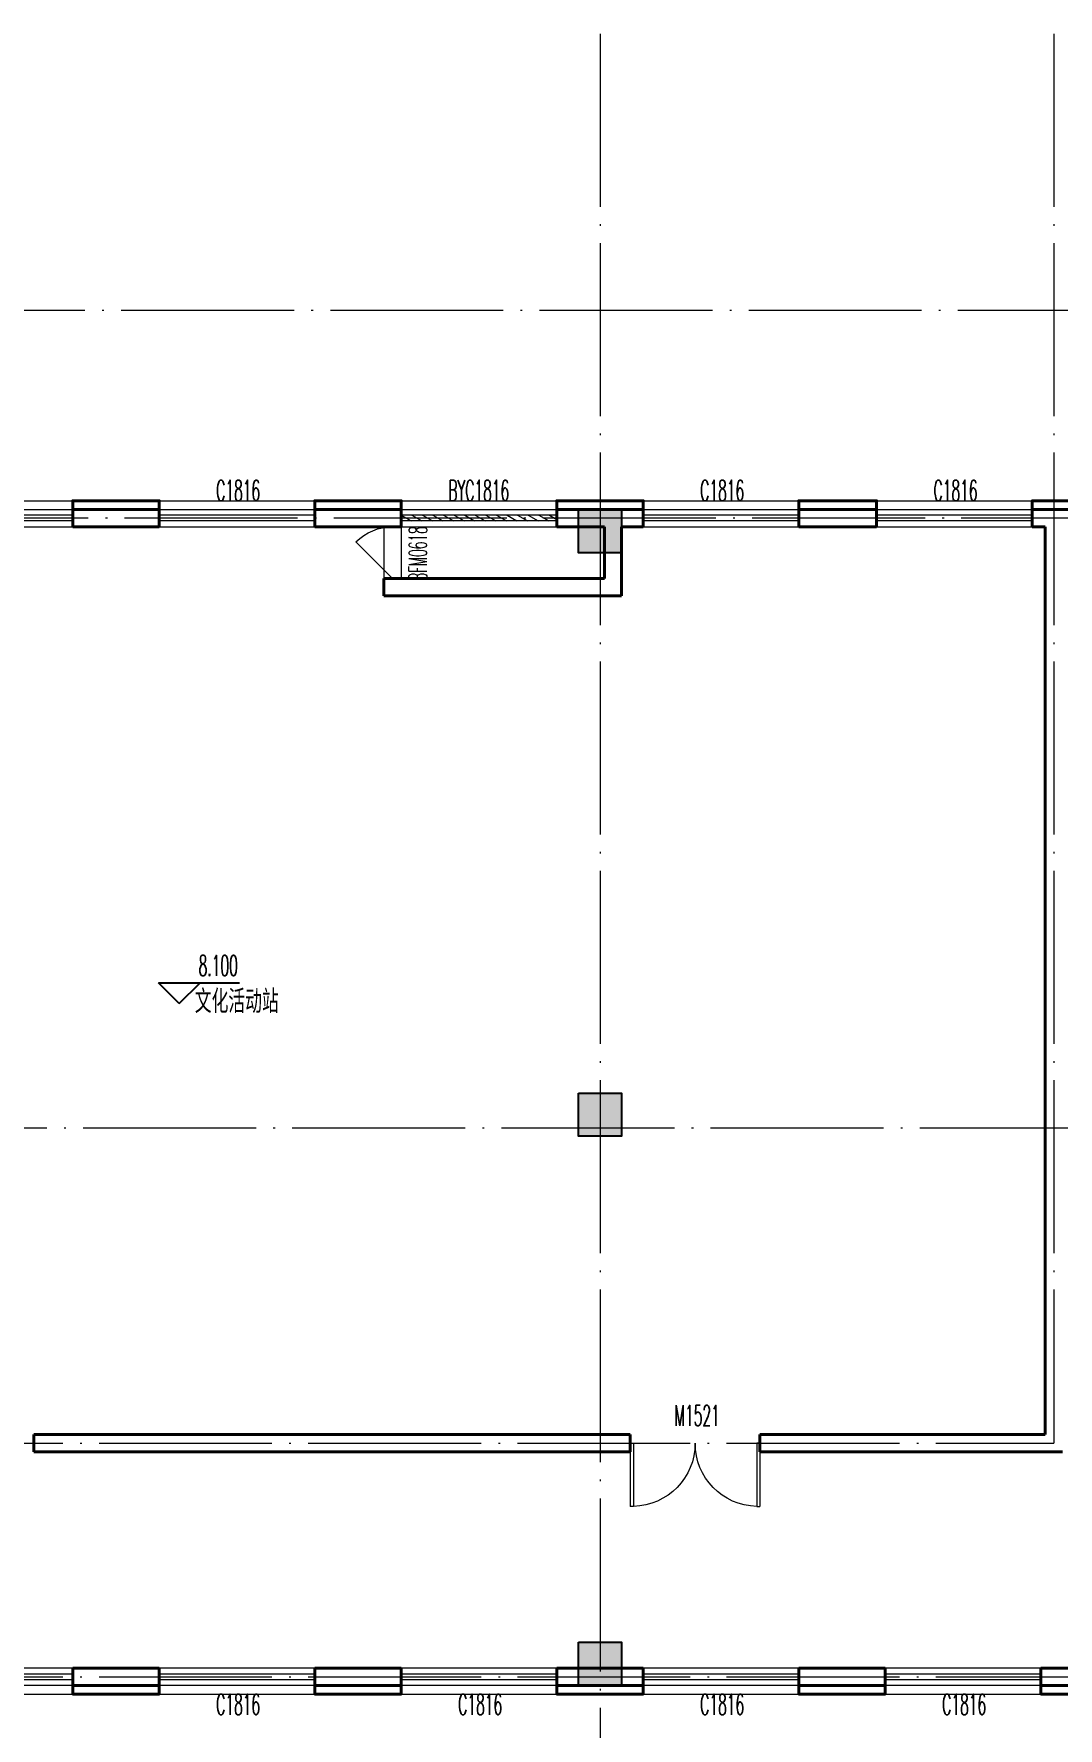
# Model space of a CAD drawing. Extents: x 1247970 to 1725648, y 860327 to 1277876.
# Drawn here: x 1312038 to 1323888, y 982545 to 1002139 of the extents above; entities that cross this region are included whole.
import ezdxf

# ---------------------------------------------------------------- set-up
doc = ezdxf.new("R2010")
doc.units = 0
doc.header["$LTSCALE"] = 1000
doc.header["$MEASUREMENT"] = 0
doc.linetypes.add('DOTE', pattern=[2.42, 2, -0.2, 0.02, -0.2])
doc.layers.get('0').update_dxf_attribs({"color": 254})
for name, color, linetype in [('AXIS', 254, 'Continuous'), ('DIM_ELEV', 254, 'Continuous'), ('PUB_TEXT', 254, 'Continuous'), ('S-COLU-HATCH', 251, 'Continuous'), ('S-COLU-LINE1', 254, 'Continuous')]:
    doc.layers.add(name, color=color, linetype=linetype)
for name, color, linetype, lineweight in [('DOTE', 14, 'DOTE', 9), ('WALL', 254, 'Continuous', 40), ('WINDOW', 254, 'Continuous', 15), ('WINDOW_TEXT', 251, 'Continuous', 25), ('平面-看线', 251, 'Continuous', 15)]:
    doc.layers.add(name, color=color, linetype=linetype, lineweight=lineweight)
doc.styles.add('_TCH_DIM', font='SIMPLEX.shx', dxfattribs={"width": 0.7, "bigfont": 'GBCBIG.shx'})
doc.styles.add('_TCH_DIM_T3', font='SIMPLEX.shx', dxfattribs={"width": 0.705882, "bigfont": 'GBCBIG.shx'})
doc.styles.add('_TCH_WINDOW', font='SIMPLEX.shx', dxfattribs={"width": 0.7, "height": 3.5, "bigfont": 'GBCBIG.shx'})
doc.styles.get("Standard").update_dxf_attribs({"font": 'gbenor.shx', "bigfont": 'gbcbig.shx'})
doc.dimstyles.new('_TCH_ARCH&&100', dxfattribs={"dimtxt": 297.5, "dimasz": 100, "dimexe": 250, "dimexo": 300, "dimgap": 126.25, "dimtad": 1, "dimdec": 0, "dimzin": 0, "dimdsep": 46, "dimtxsty": '_TCH_DIM_T3', "dimblk": 'ARCHTICK', "dimcen": 0.09, "dimclrt": 256, "dimazin": 2, "dimtfac": 1, "dimtdec": 0, "dimtix": 1, "dimtmove": 2, "dimatfit": 3, "dimfxl": 0, "dimtolj": 1, "dimtzin": 0, "dimarcsym": 0})

# ---------------------------------------------------------------- blocks, each defined once
blk = doc.blocks.new('rewerwer')
at = {"layer": 'S-COLU-HATCH'}
h = blk.add_hatch(color=256, dxfattribs=at)
h.dxf.hatch_style = 1
h.paths.add_polyline_path([(1318338, 1151056), (1318838, 1151056), (1318838, 1150556), (1318338, 1150556)])
h = blk.add_hatch(color=256, dxfattribs=at)
h.dxf.hatch_style = 1
h.paths.add_polyline_path([(1318338, 1144306), (1318838, 1144306), (1318838, 1143806), (1318338, 1143806)])
h = blk.add_hatch(color=256, dxfattribs=at)
h.dxf.hatch_style = 1
h.paths.add_polyline_path([(1318338, 1137956), (1318838, 1137956), (1318838, 1137456), (1318338, 1137456)])
at = {"layer": 'S-COLU-LINE1'}
for points in [[(1318338, 1151056), (1318838, 1151056), (1318838, 1150556), (1318338, 1150556)], [(1318338, 1144306), (1318838, 1144306), (1318838, 1143806), (1318338, 1143806)], [(1318338, 1137956), (1318838, 1137956), (1318838, 1137456), (1318338, 1137456)]]:
    blk.add_lwpolyline(points, close=True, dxfattribs=at)
blk = doc.blocks.new('_ArchTick')
at = {"color": 0, "linetype": 'ByBlock', "const_width": 0.4}
blk.add_lwpolyline([(-0.5, -0.5), (0.5, 0.5)], dxfattribs=at)
blk = doc.blocks.new('*D104')
at = {"layer": 'AXIS', "color": 0, "lineweight": -2, "transparency": 16777216}
for p, q in [((1293188, 1002439), (1293188, 1005689)), ((1365088, 1002439), (1365088, 1005689)), ((1293188, 1005439), (1365088, 1005439))]:
    blk.add_line(p, q, dxfattribs=at)
at = {"layer": 'Defpoints', "color": 0, "transparency": 16777216}
for p in [(1365088, 1005439), (1293188, 1002139), (1365088, 1002139)]:
    blk.add_point(p, dxfattribs=at)
at = {"layer": 'AXIS', "color": 0, "lineweight": -2, "transparency": 16777216, "xscale": 100, "yscale": 100, "zscale": 100, "rotation": 180}
blk.add_blockref('_ArchTick', (1293188, 1005439), dxfattribs=at)
at = {"layer": 'AXIS', "color": 0, "lineweight": -2, "transparency": 16777216, "xscale": 100, "yscale": 100, "zscale": 100}
blk.add_blockref('_ArchTick', (1365088, 1005439), dxfattribs=at)
at = {"layer": 'AXIS', "transparency": 16777216, "insert": (1329138, 1005714), "char_height": 297.5, "attachment_point": 5, "style": '_TCH_DIM_T3'}
blk.add_mtext('\\A1;71900', dxfattribs=at)
blk = doc.blocks.new('$DorLib2D$00000002')
for p, q in [((-0.5, 0), (-0.5, 0.4875)), ((-0.475, 0.4875), (-0.5, 0.4875)), ((-0.475, 0), (-0.475, 0.4875)), ((0.475, 0), (0.475, 0.4875)), ((0.475, 0.4875), (0.5, 0.4875)), ((0.5, 0), (0.5, 0.4875)), ((-0.5, 0), (-0.475, 0)), ((0.5, 0), (0.475, 0))]:
    blk.add_line(p, q)
at = {"lineweight": 13}
for centre, start, end in [((-0.4875, 0), 0, 88.53072), ((0.4875, 0), 91.46928, 180)]:
    blk.add_arc(centre, 0.4875, start, end, dxfattribs=at)
blk = doc.blocks.new('$WINLIB2D$00000001')
at = {"color": 0}
for points in [[(-0.5, 0.5), (-0.5, -0.5)], [(-0.5, 0.5), (0.5, 0.5)], [(0.5, -0.5), (0.5, 0.5)], [(0.5, 0.167), (-0.5, 0.167)], [(0.5, -0.167), (-0.5, -0.167)], [(-0.5, -0.5), (0.5, -0.5)]]:
    blk.add_lwpolyline(points, dxfattribs=at)
blk = doc.blocks.new('$WINLIB2D$00000039')
at = {"color": 0}
for points in [[(-0.5, 0.5), (-0.5, -0.5)], [(0.5, 0.5), (-0.5, 0.5)], [(0.5, -0.5), (0.5, 0.5)], [(-0.5, 0.167), (0.5, 0.167)], [(-0.384, -0.167), (-0.448, 0.167)], [(-0.316, -0.167), (-0.38, 0.167)], [(-0.248, -0.167), (-0.312, 0.167)], [(-0.18, -0.167), (-0.244, 0.167)], [(-0.112, -0.167), (-0.176, 0.167)], [(-0.044, -0.167), (-0.108, 0.167)], [(0.024, -0.167), (-0.04, 0.167)], [(0.092, -0.167), (0.028, 0.167)], [(0.16, -0.167), (0.096, 0.167)], [(0.228, -0.167), (0.164, 0.167)], [(0.296, -0.167), (0.232, 0.167)], [(0.364, -0.167), (0.3, 0.167)], [(0.432, -0.167), (0.368, 0.167)], [(0.5, -0.167), (0.436, 0.167)], [(-0.452, -0.167), (-0.5, 0.084)], [(-0.5, -0.167), (0.5, -0.167)], [(0.5, -0.5), (-0.5, -0.5)]]:
    blk.add_lwpolyline(points, dxfattribs=at)
blk = doc.blocks.new('$DorLib2D$00000114')
at = {"color": 0}
blk.add_line((0.5, 0), (-0.207, 0.707), dxfattribs=at)
blk.add_arc((0.5, 0), 1, 135, 180, dxfattribs=at)

msp = doc.modelspace()

# ---------------------------------------------------------------- linework, layer by layer
at = {"layer": 'DIM_ELEV'}
for p, q in [((1313720.2, 990925.3), (1313480.2, 991165.3)), ((1313480.2, 991165.3), (1314415.5, 991165.3)), ((1313720.2, 990925.3), (1313960.2, 991165.3))]:
    msp.add_line(p, q, dxfattribs=at)
at = {"layer": 'DOTE'}
for p, q in [((1318587.7, 1002139.4), (1318587.7, 979939.4)), ((1323837.7, 1002139.4), (1323837.7, 985839.4)), ((1368287.7, 998939.4), (1291011.4, 998939.4)), ((1327187.7, 996539.4), (1291011.4, 996539.4)), ((1310187.7, 989489.4), (1368287.7, 989489.4)), ((1291011.4, 985839.4), (1323837.7, 985839.4)), ((1291011.4, 983139.4), (1368287.7, 983139.4))]:
    msp.add_line(p, q, dxfattribs=at)
at = {"layer": 'WALL'}
for p, q in [((1313487.7, 996639.4), (1312487.7, 996639.4)), ((1312487.7, 996639.4), (1312487.7, 996439.4)), ((1313487.7, 996439.4), (1313487.7, 996639.4)), ((1316187.7, 996639.4), (1315287.7, 996639.4)), ((1315287.7, 996639.4), (1315287.7, 996439.4)), ((1316287.7, 996639.4), (1316187.7, 996639.4)), ((1316287.7, 996439.4), (1316287.7, 996639.4)), ((1318737.7, 996639.4), (1318087.7, 996639.4)), ((1318087.7, 996639.4), (1318087.7, 996439.4)), ((1319087.7, 996639.4), (1318737.7, 996639.4)), ((1319087.7, 996439.4), (1319087.7, 996639.4)), ((1321787.7, 996639.4), (1320887.7, 996639.4)), ((1320887.7, 996639.4), (1320887.7, 996439.4)), ((1321787.7, 996439.4), (1321787.7, 996639.4)), ((1323837.7, 996639.4), (1323587.7, 996639.4)), ((1323587.7, 996639.4), (1323587.7, 996439.4)), ((1324487.7, 996639.4), (1323837.7, 996639.4)), ((1312487.7, 996439.4), (1313487.7, 996439.4)), ((1315287.7, 996439.4), (1316087.7, 996439.4)), ((1316087.7, 996439.4), (1316287.7, 996439.4)), ((1318087.7, 996439.4), (1318637.7, 996439.4)), ((1318637.7, 995839.4), (1318637.7, 996439.4)), ((1318837.7, 995639.4), (1318837.7, 996439.4)), ((1318837.7, 996439.4), (1319087.7, 996439.4)), ((1320887.7, 996439.4), (1321787.7, 996439.4)), ((1323587.7, 996439.4), (1323737.7, 996439.4)), ((1323737.7, 996439.4), (1323737.7, 989489.4)), ((1316287.7, 995839.4), (1316087.7, 995839.4)), ((1316087.7, 995839.4), (1316087.7, 995639.4)), ((1316287.7, 995839.4), (1318637.7, 995839.4)), ((1316087.7, 995639.4), (1318837.7, 995639.4)), ((1323737.7, 989489.4), (1323737.7, 988239.4)), ((1323737.7, 988239.4), (1323737.7, 985939.4)), ((1318937.7, 985939.4), (1312037.7, 985939.4)), ((1312037.7, 985939.4), (1312037.7, 985739.4)), ((1318937.7, 985739.4), (1318937.7, 985939.4)), ((1323737.7, 985939.4), (1320437.7, 985939.4)), ((1320437.7, 985939.4), (1320437.7, 985739.4)), ((1312037.7, 985739.4), (1318937.7, 985739.4)), ((1320437.7, 985739.4), (1323937.7, 985739.4)), ((1313487.9, 983239.4), (1312487.7, 983239.4)), ((1312487.7, 983239.4), (1312487.7, 983039.4)), ((1313487.9, 983039.4), (1313487.9, 983239.4)), ((1316287.9, 983239.4), (1315287.9, 983239.4)), ((1315287.9, 983239.4), (1315287.9, 983039.4)), ((1316287.9, 983039.4), (1316287.9, 983239.4)), ((1319087.7, 983239.4), (1318087.9, 983239.4)), ((1318087.9, 983239.4), (1318087.9, 983039.4)), ((1319087.7, 983039.4), (1319087.7, 983239.4)), ((1321887.7, 983239.4), (1320887.7, 983239.4)), ((1320887.7, 983239.4), (1320887.7, 983039.4)), ((1321887.7, 983039.4), (1321887.7, 983239.4)), ((1324687.7, 983239.4), (1323687.7, 983239.4)), ((1323687.7, 983239.4), (1323687.7, 983039.4)), ((1312487.7, 983039.4), (1313487.9, 983039.4)), ((1315287.9, 983039.4), (1316287.9, 983039.4)), ((1318087.9, 983039.4), (1319087.7, 983039.4)), ((1320887.7, 983039.4), (1321887.7, 983039.4)), ((1323687.7, 983039.4), (1324687.7, 983039.4))]:
    msp.add_line(p, q, dxfattribs=at)
for points in [[(1313487.7, 996639.4), (1313487.7, 996739.4), (1312487.7, 996739.4), (1312487.7, 996639.4)], [(1316287.7, 996639.4), (1316287.7, 996739.4), (1315287.7, 996739.4), (1315287.7, 996639.4)], [(1319087.7, 996639.4), (1319087.7, 996739.4), (1318087.7, 996739.4), (1318087.7, 996639.4)], [(1321787.7, 996639.4), (1321787.7, 996739.4), (1320887.7, 996739.4), (1320887.7, 996639.4)], [(1324487.7, 996639.4), (1324487.7, 996739.4), (1323587.7, 996739.4), (1323587.7, 996639.4)], [(1313487.3, 983039.4), (1313487.3, 982939.4), (1312487.3, 982939.4), (1312487.3, 983039.4)], [(1316287.7, 983039.4), (1316287.7, 982939.4), (1315287.7, 982939.4), (1315287.7, 983039.4)], [(1319087.7, 983039.4), (1319087.7, 982939.4), (1318087.7, 982939.4), (1318087.7, 983039.4)], [(1321887.7, 983039.4), (1321887.7, 982939.4), (1320887.7, 982939.4), (1320887.7, 983039.4)], [(1324687.7, 983039.4), (1324687.7, 982939.4), (1323687.7, 982939.4), (1323687.7, 983039.4)]]:
    msp.add_lwpolyline(points, dxfattribs=at)
at = {"layer": 'WINDOW'}
for p, q in [((1316087.7, 996439.4), (1316087.7, 995839.4)), ((1316287.7, 996439.4), (1316287.7, 995839.4))]:
    msp.add_line(p, q, dxfattribs=at)
at = {"layer": '平面-看线'}
for points in [[(1310687.7, 996739.4), (1312487.7, 996739.4)], [(1313487.7, 996739.4), (1315287.7, 996739.4)], [(1316287.7, 996739.4), (1318087.7, 996739.4)], [(1319087.7, 996739.4), (1320887.7, 996739.4)], [(1321787.7, 996739.4), (1323587.7, 996739.4)], [(1310687.3, 982939.4), (1312487.3, 982939.4)], [(1313487.7, 982939.4), (1315287.7, 982939.4)], [(1316287.7, 982939.4), (1318087.7, 982939.4)], [(1319087.7, 982939.4), (1320887.7, 982939.4)], [(1321887.7, 982939.4), (1323687.7, 982939.4)]]:
    msp.add_lwpolyline(points, dxfattribs=at)

# ---------------------------------------------------------------- block references
at = {"layer": 'S-COLU-LINE1'}
msp.add_blockref('rewerwer', (0, -154416.7), dxfattribs=at)
at = {"layer": 'WINDOW'}
ref = msp.add_blockref('$WINLIB2D$00000001', (1311587.7, 996539.4), dxfattribs=dict(at, xscale=1800, yscale=-200, zscale=1800, rotation=359.9999999999778))
ref.add_attrib('A', 'C1816', (1311346.9, 996740.4), dxfattribs={"layer": 'WINDOW_TEXT', "height": 238, "style": '_TCH_WINDOW', "width": 0.494118})
ref = msp.add_blockref('$WINLIB2D$00000001', (1314387.7, 996539.4), dxfattribs=dict(at, xscale=1800, yscale=-200, zscale=1800, rotation=359.9999999999778))
ref.add_attrib('A', 'C1816', (1314146.9, 996740.4), dxfattribs={"layer": 'WINDOW_TEXT', "height": 238, "style": '_TCH_WINDOW', "width": 0.494118})
ref = msp.add_blockref('$WINLIB2D$00000039', (1317187.7, 996539.4), dxfattribs=dict(at, xscale=-1800, yscale=-200, zscale=-1800, rotation=359.9999999999895))
ref.add_attrib('A', 'BYC1816', (1316832.1, 996740.4), dxfattribs={"layer": 'WINDOW_TEXT', "height": 238, "style": '_TCH_WINDOW', "width": 0.494118})
ref = msp.add_blockref('$WINLIB2D$00000001', (1319987.7, 996539.4), dxfattribs=dict(at, xscale=1800, yscale=-200, zscale=1800, rotation=359.9999999999869))
ref.add_attrib('A', 'C1816', (1319746.9, 996740.4), dxfattribs={"layer": 'WINDOW_TEXT', "height": 238, "style": '_TCH_WINDOW', "width": 0.494118})
ref = msp.add_blockref('$WINLIB2D$00000001', (1322687.7, 996539.4), dxfattribs=dict(at, xscale=1800, yscale=-200, zscale=1800, rotation=359.9999999999869))
ref.add_attrib('A', 'C1816', (1322446.9, 996740.4), dxfattribs={"layer": 'WINDOW_TEXT', "height": 238, "style": '_TCH_WINDOW', "width": 0.494118})
ref = msp.add_blockref('$DorLib2D$00000114', (1316187.7, 996139.4), dxfattribs=dict(at, xscale=600, yscale=-600, zscale=600, rotation=269.9999999999833))
ref.add_attrib('A', 'BFM0618', (1316584.3, 995813.6), dxfattribs={"layer": 'WINDOW_TEXT', "height": 208.25, "rotation": 90, "style": '_TCH_WINDOW', "width": 0.494118})
ref = msp.add_blockref('$DorLib2D$00000002', (1319687.7, 985839.4), dxfattribs=dict(at, xscale=1500, yscale=-1500, zscale=1500, rotation=359.9999999999115))
ref.add_attrib('A', 'M1521', (1319449.7, 986040.4), dxfattribs={"layer": 'WINDOW_TEXT', "height": 238, "style": '_TCH_WINDOW', "width": 0.494118})
ref = msp.add_blockref('$WINLIB2D$00000001', (1311587.7, 983139.4), dxfattribs=dict(at, xscale=1800, yscale=-200, zscale=1800, rotation=179.9999999999983))
ref.add_attrib('A', 'C1816', (1311346.9, 982700.4), dxfattribs={"layer": 'WINDOW_TEXT', "height": 238, "rotation": 360, "style": '_TCH_WINDOW', "width": 0.494118})
ref = msp.add_blockref('$WINLIB2D$00000001', (1314387.9, 983139.4), dxfattribs=dict(at, xscale=1800, yscale=-200, zscale=1800, rotation=179.9999999999983))
ref.add_attrib('A', 'C1816', (1314147.1, 982700.4), dxfattribs={"layer": 'WINDOW_TEXT', "height": 238, "rotation": 360, "style": '_TCH_WINDOW', "width": 0.494118})
ref = msp.add_blockref('$WINLIB2D$00000001', (1317187.9, 983139.4), dxfattribs=dict(at, xscale=1800, yscale=-200, zscale=1800, rotation=179.9999999999983))
ref.add_attrib('A', 'C1816', (1316947.1, 982700.4), dxfattribs={"layer": 'WINDOW_TEXT', "height": 238, "rotation": 360, "style": '_TCH_WINDOW', "width": 0.494118})
ref = msp.add_blockref('$WINLIB2D$00000001', (1319987.7, 983139.4), dxfattribs=dict(at, xscale=1800, yscale=-200, zscale=1800, rotation=179.9999999999983))
ref.add_attrib('A', 'C1816', (1319746.9, 982700.4), dxfattribs={"layer": 'WINDOW_TEXT', "height": 238, "rotation": 360, "style": '_TCH_WINDOW', "width": 0.494118})
ref = msp.add_blockref('$WINLIB2D$00000001', (1322787.7, 983139.4), dxfattribs=dict(at, xscale=1800, yscale=-200, zscale=1800, rotation=179.9999999999983))
ref.add_attrib('A', 'C1816', (1322546.9, 982700.4), dxfattribs={"layer": 'WINDOW_TEXT', "height": 238, "rotation": 360, "style": '_TCH_WINDOW', "width": 0.494118})

# ---------------------------------------------------------------- texts
at = {"layer": 'DIM_ELEV', "color": 7, "style": '_TCH_DIM', "width": 0.494118}
msp.add_text('8.100', height=238, dxfattribs=at).set_placement((1313943.5, 991245.4))
at = {"layer": 'PUB_TEXT', "color": 7}
msp.add_text('文化活动站', height=270.07, dxfattribs=at).set_placement((1313899.3, 990813.7))

# ---------------------------------------------------------------- dimensions: what is measured, and where the dimension line sits
at = {"layer": 'AXIS'}
dim = msp.add_aligned_dim(p1=(1293187.7, 1002139.4), p2=(1365087.7, 1002139.4), distance=3300, text='71900', dimstyle='_TCH_ARCH&&100', dxfattribs=at)
dim.commit()
dim.dimension.update_dxf_attribs({"geometry": '*D104', "text_midpoint": (1329137.7, 1005714.4)})

doc.saveas('drawing.dxf')
